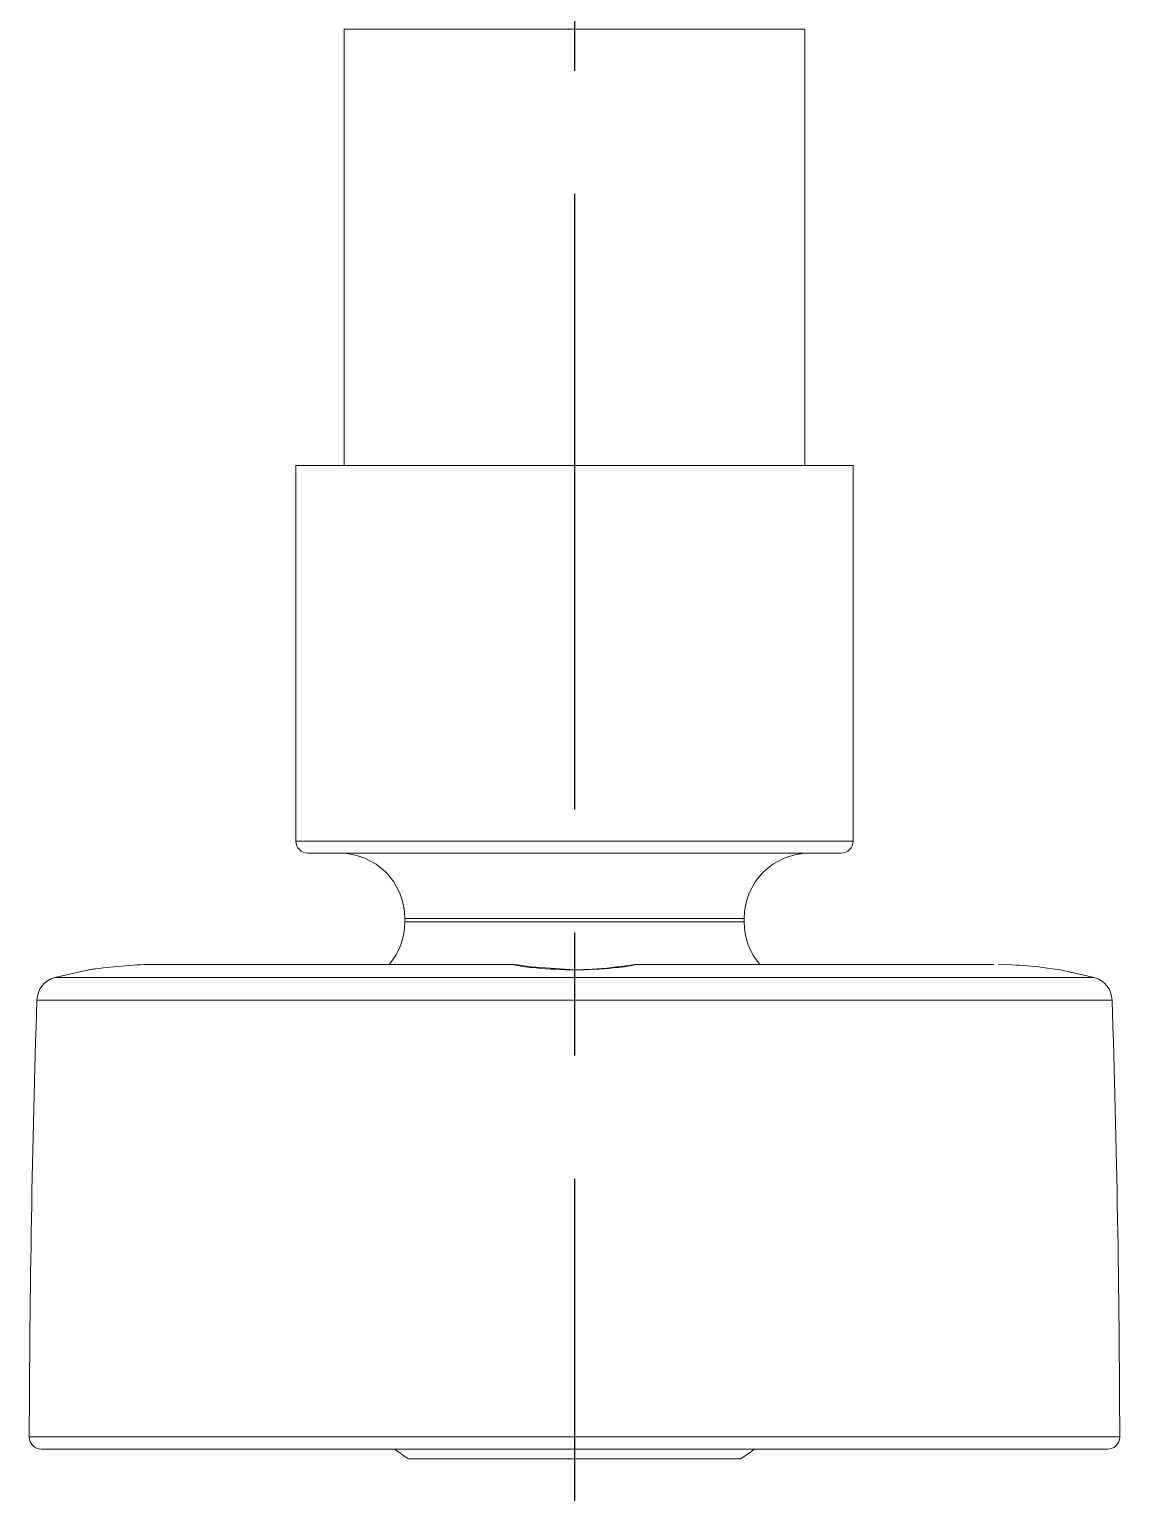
# Model space of a CAD drawing. Header units: millimetres. Extents: x 5438 to 6032, y -2661 to -1821.
# Drawn here: x 5817.3 to 5828.55, y -2090.42 to -2075.32 of the extents above; entities that cross this region are included whole.
import ezdxf

# ---------------------------------------------------------------- set-up
doc = ezdxf.new("R2010")
doc.units = ezdxf.units.MM
doc.header["$LTSCALE"] = 0.1
doc.linetypes.add('CENTERX2', pattern=[101.6, 63.5, -12.7, 12.7, -12.7])
doc.layers.get('0').update_dxf_attribs({"lineweight": 15})
doc.layers.add('CENTER', color=1, linetype='CENTERX2')

msp = doc.modelspace()

# ---------------------------------------------------------------- linework, layer by layer
at = {"color": 7, "linetype": 'Continuous'}
for p, q in [((5820.5484, -2079.8167), (5820.5484, -2075.3167)), ((5820.5484, -2075.3167), (5825.2984, -2075.3167)), ((5825.2984, -2075.3167), (5825.2984, -2079.8167)), ((5820.0484, -2083.6917), (5820.0484, -2079.8167)), ((5820.0484, -2079.8167), (5825.7984, -2079.8167)), ((5825.7984, -2083.6917), (5825.7984, -2079.8167)), ((5825.7984, -2083.6917), (5820.0484, -2083.6917)), ((5825.6734, -2083.8167), (5820.1734, -2083.8167)), ((5821.1734, -2084.4917), (5821.1734, -2084.5269)), ((5821.1734, -2084.4917), (5824.6734, -2084.4917)), ((5824.6734, -2084.4917), (5824.6734, -2084.5269)), ((5824.6734, -2084.5269), (5821.1734, -2084.5269)), ((5818.5484, -2084.9655), (5818.5968, -2084.9651)), ((5818.5963, -2084.9651), (5822.2854, -2084.9651)), ((5822.2872, -2084.9651), (5822.2854, -2084.9655)), ((5822.2979, -2084.9659), (5822.2872, -2084.9651)), ((5823.5565, -2084.9651), (5827.2506, -2084.9651)), ((5817.5605, -2085.0991), (5817.9113, -2085.0203)), ((5817.5605, -2085.0991), (5828.2863, -2085.0991)), ((5817.9113, -2085.0203), (5817.9229, -2085.0185)), ((5818.0925, -2084.996), (5818.4115, -2084.9695)), ((5822.3348, -2084.9706), (5822.2979, -2084.9659)), ((5822.4754, -2084.9896), (5822.3348, -2084.9706)), ((5822.9234, -2085.0197), (5822.4754, -2084.9896)), ((5823.5081, -2084.9711), (5823.5476, -2084.9661)), ((5823.5466, -2084.9695), (5823.5603, -2084.9663)), ((5823.5476, -2084.9661), (5823.5597, -2084.9654)), ((5823.5597, -2084.9653), (5823.5615, -2084.9658)), ((5827.2984, -2084.9658), (5827.4354, -2084.9695)), ((5827.7521, -2084.9957), (5827.9356, -2085.0203)), ((5828.2863, -2085.0991), (5827.9356, -2085.0203)), ((5828.4697, -2085.332), (5817.3772, -2085.332)), ((5817.2984, -2089.8401), (5828.5484, -2089.8401)), ((5828.4234, -2089.9651), (5817.4234, -2089.9651)), ((5821.2111, -2090.0667), (5824.6358, -2090.0667))]:
    msp.add_line(p, q, dxfattribs=at)
for centre, radius, start, end in [((5820.1734, -2083.6917), 0.125, 180, 270), ((5825.6734, -2083.6917), 0.125, 270, 360), ((5820.4984, -2084.4917), 0.675, 0, 90), ((5825.3484, -2084.4917), 0.675, 90, 180), ((5820.4984, -2084.5269), 0.675, 319.30488, 0), ((5825.3484, -2084.5269), 0.675, 180, 220.69512), ((5817.627, -2085.3401), 0.25, 105.42164, 178.14154), ((5818.4077, -2088.1673), 3.1859, 98.57888, 98.75329), ((5818.4743, -2088.6114), 3.6349, 98.11507, 98.57219), ((5818.5658, -2089.2513), 4.2814, 97.77901, 98.11933), ((5818.6713, -2090.0287), 5.0659, 96.56058, 97.77129), ((5818.5994, -2088.9852), 4.0201, 90.72578, 92.67904), ((5827.2141, -2089.5795), 4.6153, 83.30538, 87.25117), ((5828.2199, -2085.3401), 0.25, 1.85846, 74.57836), ((5967.9025, -2090.2151), 150.6045, 178.141952, 179.857335), ((5677.9444, -2090.2151), 150.6045, 0.142665, 1.858049), ((5817.4234, -2089.8401), 0.125, 180, 270), ((5828.4234, -2089.8401), 0.125, 270, 0), ((5822.9234, -2087.4526), 3.125, 233.66874, 236.78073), ((5822.9234, -2087.4526), 3.125, 303.21927, 306.31878)]:
    msp.add_arc(centre, radius, start, end, dxfattribs=at)
for points, knots in [([(5822.2854, -2084.9655), (5822.2854, -2084.9661), (5822.2887, -2084.9664), (5822.2903, -2084.9673), (5822.292, -2084.9677)], [0, 0, 0, 0, 0.2658311, 1, 1, 1, 1]), ([(5822.292, -2084.9677), (5822.2933, -2084.968), (5822.296, -2084.9686), (5822.2988, -2084.9692), (5822.3003, -2084.9695)], [0, 0, 0, 0, 0.4515089, 1, 1, 1, 1]), ([(5822.3003, -2084.9695), (5822.3738, -2084.9852), (5822.5815, -2085.0093), (5822.79, -2085.0203), (5822.9234, -2085.0203)], [0, 0, 0, 0, 0.3603614, 1, 1, 1, 1]), ([(5822.9234, -2085.0203), (5823.0569, -2085.0203), (5823.2653, -2085.0093), (5823.4731, -2084.9852), (5823.5466, -2084.9695)], [0, 0, 0, 0, 0.639642, 1, 1, 1, 1]), ([(5822.9234, -2085.0197), (5822.9843, -2085.0197), (5823.1801, -2085.0142), (5823.3746, -2084.9897), (5823.5081, -2084.9711)], [0, 0, 0, 0, 0.3110245, 1, 1, 1, 1]), ([(5823.5603, -2084.9663), (5823.5606, -2084.9662), (5823.561, -2084.9661), (5823.5615, -2084.9659), (5823.5615, -2084.9658)], [0, 0, 0, 0, 0.7062631, 1, 1, 1, 1])]:
    msp.add_open_spline(points, degree=3, knots=knots, dxfattribs=at)
at = {"layer": 'CENTER'}
msp.add_line((5822.9234, -2056.696), (5822.9234, -2098.6591), dxfattribs=at)

doc.saveas('drawing.dxf')
